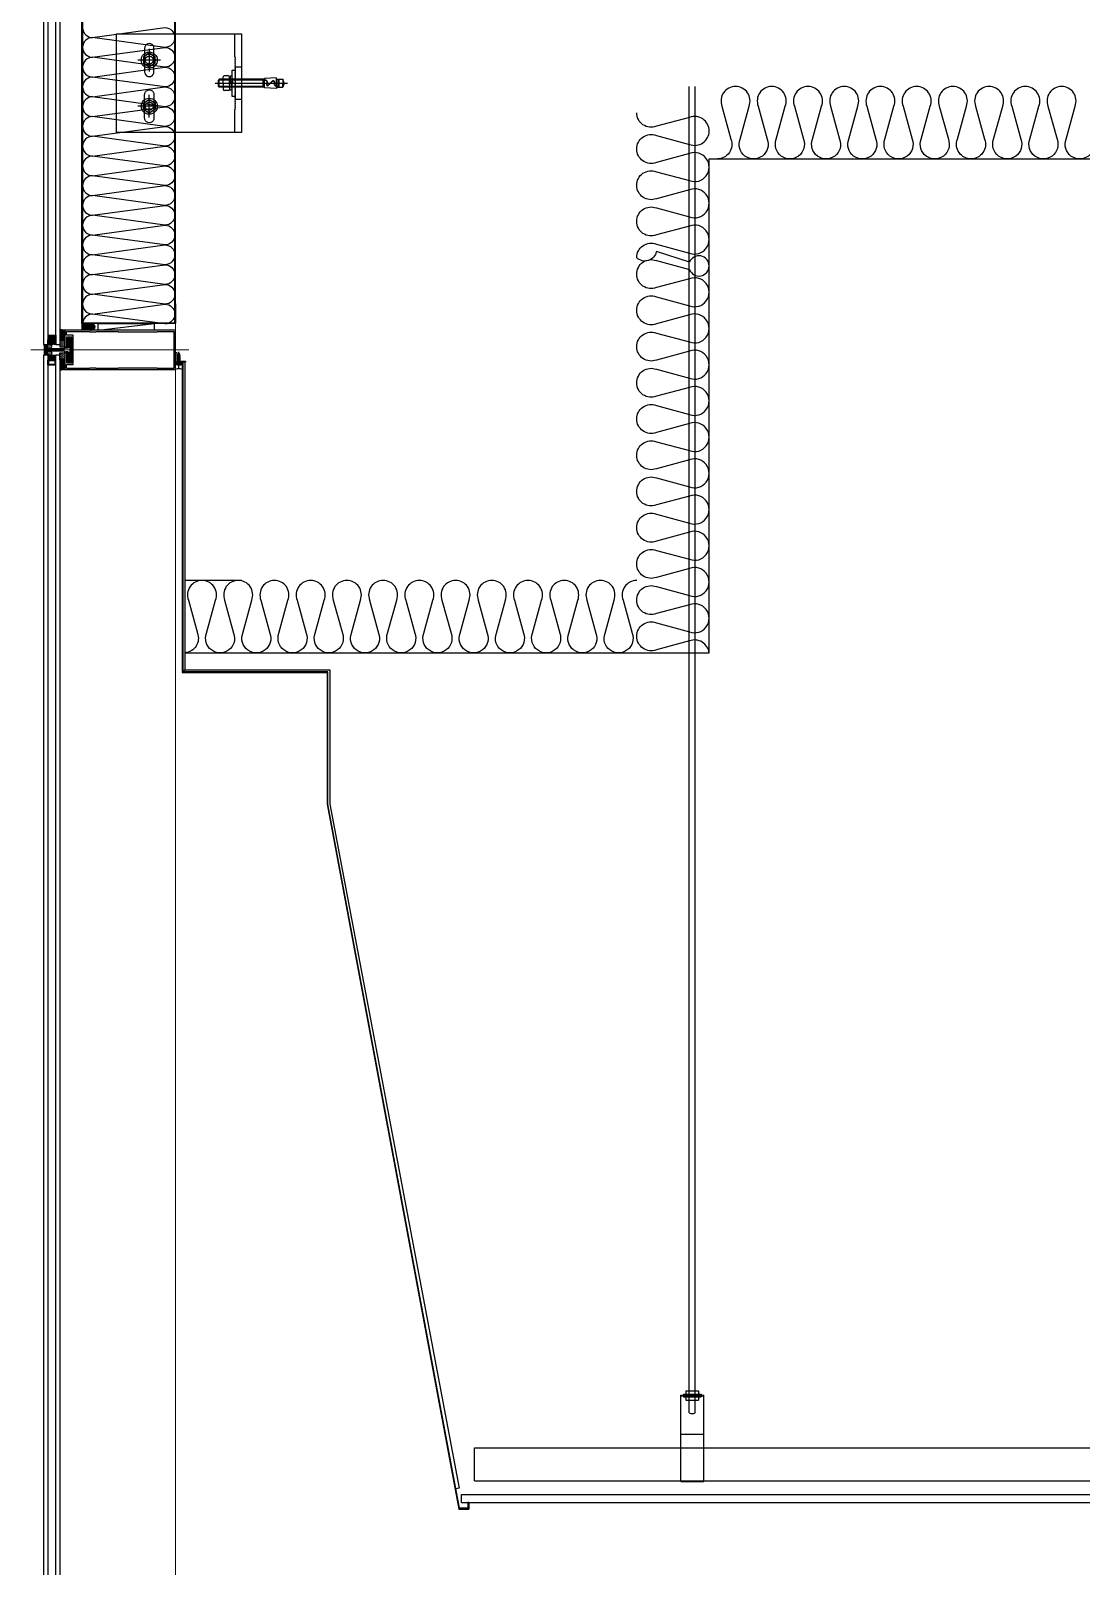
# Model space of a CAD drawing. Header units: millimetres. Extents: x 19868 to 801382, y -4805 to 85279.
# Drawn here: x 507518 to 509113, y 45782 to 48114 of the extents above; entities that cross this region are included whole.
import ezdxf

# ---------------------------------------------------------------- set-up
doc = ezdxf.new("R2010")
doc.units = ezdxf.units.MM
doc.header["$LTSCALE"] = 250
for name, pattern in [('CENTER2', [28.575, 19.05, -3.175, 3.175, -3.175]), ('HID', [2.8, 1.8, -1]), ('HIDDEN', [9.525, 6.35, -3.175]), ('HIDDEN2', [4.7625, 3.175, -1.5875])]:
    doc.linetypes.add(name, pattern=pattern)
for name, color, linetype in [('A-ALU', 4, 'Continuous'), ('A-CEIL', 8, 'Continuous'), ('A-CEIL_EL', 8, 'Continuous'), ('A-ETC-8', 8, 'Continuous'), ('A-WIN', 4, 'Continuous'), ('ACCY', 5, 'Continuous'), ('B-AR', 7, 'Continuous'), ('EGI', 6, 'Continuous'), ('fastener', 1, 'Continuous'), ('GLASS', 7, 'Continuous'), ('ISL', 251, 'Continuous'), ('polyamide', 6, 'Continuous'), ('S-TEEL', 4, 'Continuous'), ('SEALANT', 252, 'Continuous'), ('W200', 7, 'Continuous'), ('인테리어', 7, 'HIDDEN'), ('하부', 6, 'Continuous')]:
    doc.layers.add(name, color=color, linetype=linetype)
doc.layers.add('A-WIN-ELE', color=8, linetype='Continuous', lineweight=9)
doc.layers.add('CEN', color=1, linetype='Continuous', lineweight=9)
pattern_1 = [(248.1986, (-173212.08805, -82748.5761), (0.464238432, -0.5222680618), [0, -0.625])]
pattern_2 = [(90, (81799.66684, 89232.96467), (-0.15875, 0.079375), [0, -0.15875])]
pattern_3 = [(225, (58457.0195, -22344.7967), (1.122532015, -1.122532015), []), (315, (58457.0195, -22344.7967), (1.122532015, 1.122532015), [])]
pattern_4 = [(270, (-23796.0773, 66483.7451), (1.5875, -1.5875), [1.5875, -1.5875])]
pattern_5 = [(315, (-242.3621, 2021.3178), (0.8838835, 0.8838835), []), (45, (-242.3621, 2021.3178), (-0.8838835, 0.8838835), [])]

# ---------------------------------------------------------------- blocks, each defined once
blk = doc.blocks.new('SCR')
at = {"layer": 'ACCY'}
for p, q in [((-4.3, 0), (-4.3, 1.1)), ((4.3, 0), (-4.3, 0)), ((2.8, 2.6), (-2.8, 2.6)), ((4.3, 0), (4.3, 1.1)), ((-2, -1.6), (-2, 0)), ((2, -0.8), (-2, -1.6)), ((-1.5, -1.9), (-2, -1.6)), ((2, -2.4), (-2, -3.2)), ((-1.5, -2.8), (-2, -3.2)), ((-1.5, -3.5), (-2, -3.2)), ((2, -4), (-2, -4.7)), ((-1.5, -4.4), (-2, -4.7)), ((-1.5, -5.1), (-2, -4.7)), ((2, -5.5), (-2, -6.3)), ((-1.5, -6), (-2, -6.3)), ((-1.5, -6.6), (-2, -6.3)), ((2, -7.1), (-2, -7.9)), ((-1.5, -7.6), (-2, -7.9)), ((-1.5, -8.2), (-2, -7.9)), ((2, -8.7), (-2, -9.5)), ((-1.5, -9.1), (-2, -9.5)), ((-1.5, -9.8), (-2, -9.5)), ((-1.5, -10.7), (-2, -11)), ((-1.5, -11.4), (-2, -11)), ((1.5, -1.1), (-1.5, -1.9)), ((-1.5, -1.9), (-1.5, -2.8)), ((1.5, -2.1), (-1.5, -2.8)), ((1.5, -2.7), (-1.5, -3.5)), ((-1.5, -3.5), (-1.5, -4.4)), ((1.5, -3.6), (-1.5, -4.4)), ((1.5, -4.3), (-1.5, -5.1)), ((-1.5, -6), (-1.5, -5.1)), ((1.5, -5.2), (-1.5, -6)), ((1.5, -5.8), (-1.5, -6.6)), ((-1.5, -7.6), (-1.5, -6.6)), ((1.5, -6.8), (-1.5, -7.6)), ((1.5, -7.4), (-1.5, -8.2)), ((-1.5, -9.1), (-1.5, -8.2)), ((1.5, -8.4), (-1.5, -9.1)), ((-1.5, -9.8), (1.5, -9)), ((-1.5, -10.7), (-1.5, -9.8)), ((1.1, -10), (-1.5, -11.4)), ((1.1, -10), (-1.5, -10.7)), ((-1.5, -11.5), (-1.5, -11.4)), ((-0.2, -14.9), (-1.4, -11.6)), ((1.5, -9.6), (0, -11.2)), ((0.2, -14.9), (1.4, -11.6)), ((1.5, -1.1), (2, -0.8)), ((1.5, -1.1), (1.5, -2.1)), ((1.5, -2.1), (2, -2.4)), ((1.5, -2.7), (2, -2.4)), ((1.5, -2.7), (1.5, -3.6)), ((1.5, -3.6), (2, -4)), ((1.5, -4.3), (2, -4)), ((1.5, -5.2), (1.5, -4.3)), ((1.5, -5.2), (1.5, -4.3)), ((1.5, -5.2), (2, -5.5)), ((1.5, -5.8), (2, -5.5)), ((1.5, -6.8), (1.5, -5.8)), ((1.5, -6.8), (2, -7.1)), ((1.5, -7.4), (2, -7.1)), ((1.5, -8.4), (1.5, -7.4)), ((1.5, -8.4), (2, -8.7)), ((1.5, -9), (2, -8.7)), ((1.5, -11.5), (1.5, -9)), ((2, -0.8), (2, 0))]:
    blk.add_line(p, q, dxfattribs=at)
at = {"layer": 'ACCY', "linetype": 'HIDDEN2'}
for p, q in [((-2.8, 2.6), (-0.2, -0.4)), ((-0.2, -0.4), (-0.5, 2.6)), ((0.2, -0.4), (2.8, 2.6)), ((0.2, -0.4), (0.5, 2.6))]:
    blk.add_line(p, q, dxfattribs=at)
at = {"layer": 'ACCY'}
blk.add_lwpolyline([(0, 7.7), (0, -17.3)], dxfattribs=at)
for centre, radius, start, end in [((-2.8, 1.1), 1.51, 90, 180), ((2.8, 1.1), 1.51, 0, 90), ((-1.2, -11.5), 0.3, 180, 198.9224), ((0.3, -13.5), 2.29, 98.6399, 136.5742), ((3.5, -13.1), 3.95, 151.537, 208.463), ((0, -14.8), 0.236, 202.5, 337.5), ((1.2, -11.5), 0.3, 341.0776, 0)]:
    blk.add_arc(centre, radius, start, end, dxfattribs=at)
at = {"layer": 'ACCY', "linetype": 'HIDDEN2'}
blk.add_arc((0, -0.2), 0.261, 221.9191, 318.0809, dxfattribs=at)
blk = doc.blocks.new('A$Cd4bde356')
at = {"layer": 'GLASS', "transparency": 33554687}
h = blk.add_hatch(dxfattribs=at)
h.set_pattern_fill('ANSI37', color=253, scale=10, angle=90, style=0)
h.set_pattern_definition(pattern_5)
h.paths.add_polyline_path([(38, 8.5, 0.198912), (38.3, 7.8, 0.112366), (25.7, 7.8, 0.198912), (26, 8.5), (26, 15.5), (27, 15.5), (27, 16.2, 0.414214), (27.8, 15.5), (36.3, 15.5, 0.414035), (37, 16.2), (37, 15.5), (38, 15.5)])
h = blk.add_hatch(dxfattribs=at)
h.set_pattern_fill('ANSI37', color=253, scale=10, angle=270, style=0)
h.set_pattern_definition(pattern_5)
h.paths.add_polyline_path([(38, -8.5, -0.198912), (38.3, -7.8, -0.112366), (25.7, -7.8, -0.198912), (26, -8.5), (26, -15.5), (27, -15.5), (27, -16.2, -0.414214), (27.8, -15.5), (36.3, -15.5, -0.414035), (37, -16.2), (37, -15.5), (38, -15.5)])
at = {"layer": 'SEALANT', "transparency": 33554687}
h = blk.add_hatch(dxfattribs=at)
h.set_pattern_fill('ANSI37', color=253, scale=0.5)
h.set_pattern_definition(pattern_3)
h.paths.add_polyline_path([(52, 14.5), (44, 14.5), (44, 31, 0.032752), (52, 30)])
h = blk.add_hatch(dxfattribs=at)
h.set_pattern_fill('DOTS', color=253, scale=0.5)
h.set_pattern_definition([(360, (-73084.1342, 247739.18495), (0.396875, 0.79375), [0, -0.79375])])
edge = h.paths.add_edge_path()
edge.add_line((29.2, -8.2), (28.8, -8.2))
edge.add_arc((34, 40.5), 49, 263.9321, 271.3061)
edge.add_line((35.1, -8.5), (34.7, -8.5))
edge.add_line((34.7, -8.5), (34.2, -8.4))
edge.add_line((34.2, -8.4), (33.8, -8.3))
edge.add_line((33.8, -8.3), (33.3, -8.2))
edge.add_line((33.3, -8.2), (32.9, -8.1))
edge.add_line((32.9, -8.1), (32.4, -8))
edge.add_line((32.4, -8), (32, -7.9))
edge.add_line((32, -7.9), (31.6, -7.7))
edge.add_line((31.6, -7.7), (31.2, -7.5))
edge.add_line((31.2, -7.5), (30.9, -7.4))
edge.add_line((30.9, -7.4), (30.4, -7.7))
edge.add_line((30.4, -7.7), (29.8, -8))
edge.add_line((29.8, -8), (29.2, -8.2))
edge = h.paths.add_edge_path()
edge.add_line((28.8, 8.2), (29.2, 8.2))
edge.add_line((29.2, 8.2), (29.8, 8))
edge.add_line((29.8, 8), (30.4, 7.7))
edge.add_line((30.4, 7.7), (30.9, 7.4))
edge.add_line((30.9, 7.4), (31.2, 7.5))
edge.add_line((31.2, 7.5), (31.6, 7.7))
edge.add_line((31.6, 7.7), (32, 7.9))
edge.add_line((32, 7.9), (32.4, 8))
edge.add_line((32.4, 8), (32.9, 8.1))
edge.add_line((32.9, 8.1), (33.3, 8.2))
edge.add_line((33.3, 8.2), (33.8, 8.3))
edge.add_line((33.8, 8.3), (34.2, 8.4))
edge.add_line((34.2, 8.4), (34.7, 8.5))
edge.add_line((34.7, 8.5), (35.1, 8.5))
edge.add_arc((34, -40.5), 49, 88.6939, 96.0686)
edge = h.paths.add_edge_path()
edge.add_line((27.4, 8), (27.6, 8.1))
edge.add_arc((34, -40.5), 49, 97.4949, 99.7473)
edge.add_line((25.7, 7.8), (25, 7.5))
edge.add_line((25, 7.5), (21, 7.5))
edge.add_arc((21, 8.5), 1, 190.5973, 270, ccw=False)
edge.add_arc((-70.7, 0), 91, -5.2405, 5.2405, ccw=False)
edge.add_arc((21, -8.5), 1, 90, 169.4027, ccw=False)
edge.add_line((21, -7.5), (25, -7.5))
edge.add_line((25, -7.5), (25.7, -7.8))
edge.add_arc((34, 40.5), 49, 260.2527, 262.5043)
edge.add_line((27.6, -8.1), (27.4, -8))
edge.add_line((27.4, -8), (26.8, -7.7))
edge.add_line((26.8, -7.7), (26.3, -7.4))
edge.add_line((26.3, -7.4), (25.9, -6.9))
edge.add_line((25.9, -6.9), (25.6, -6.4))
edge.add_line((25.6, -6.4), (25.4, -5.8))
edge.add_line((25.4, -5.8), (25.2, -5.2))
edge.add_line((25.2, -5.2), (25.2, -4.6))
edge.add_line((25.2, -4.6), (25.4, -3.9))
edge.add_line((25.4, -3.9), (25.6, -3.4))
edge.add_line((25.6, -3.4), (25.9, -2.8))
edge.add_line((25.9, -2.8), (26.3, -2.4))
edge.add_line((26.3, -2.4), (26.4, -2.3))
edge.add_line((26.4, -2.3), (26.3, -2))
edge.add_line((26.3, -2), (26.2, -1.6))
edge.add_line((26.2, -1.6), (26.1, -1.2))
edge.add_line((26.1, -1.2), (26.1, -0.8))
edge.add_line((26.1, -0.8), (26, -0.4))
edge.add_line((26, -0.4), (26, 0))
edge.add_line((26, 0), (26, 0.4))
edge.add_line((26, 0.4), (26.1, 0.8))
edge.add_line((26.1, 0.8), (26.1, 1.2))
edge.add_line((26.1, 1.2), (26.2, 1.6))
edge.add_line((26.2, 1.6), (26.3, 2))
edge.add_line((26.3, 2), (26.4, 2.3))
edge.add_line((26.4, 2.3), (26.3, 2.4))
edge.add_line((26.3, 2.4), (25.9, 2.8))
edge.add_line((25.9, 2.8), (25.6, 3.4))
edge.add_line((25.6, 3.4), (25.4, 3.9))
edge.add_line((25.4, 3.9), (25.2, 4.6))
edge.add_line((25.2, 4.6), (25.2, 5.2))
edge.add_line((25.2, 5.2), (25.4, 5.8))
edge.add_line((25.4, 5.8), (25.6, 6.4))
edge.add_line((25.6, 6.4), (25.9, 6.9))
edge.add_line((25.9, 6.9), (26.3, 7.4))
edge.add_line((26.3, 7.4), (26.8, 7.7))
edge.add_line((26.8, 7.7), (27.4, 8))
at = {"layer": 'SEALANT'}
h = blk.add_hatch(dxfattribs=at)
h.set_pattern_fill('DOTS', color=8, scale=10, angle=248.1986)
h.set_pattern_definition(pattern_1)
edge = h.paths.add_edge_path()
edge.add_ellipse((28.6, 4.9), major_axis=(0, 3.37), ratio=1, start_angle=0, end_angle=360, ccw=False)
h = blk.add_hatch(dxfattribs=at)
h.set_pattern_fill('DASH', color=253, scale=0.5, angle=90, style=0)
h.set_pattern_definition(pattern_4)
h.paths.add_polyline_path([(52, 14.5), (44, 14.5), (44, 4.5), (52, 4.5)])
at = {"layer": 'SEALANT', "transparency": 33554687}
h = blk.add_hatch(dxfattribs=at)
h.set_pattern_fill('DOTS', color=253, scale=0.1, angle=90)
h.set_pattern_definition(pattern_2)
h.paths.add_polyline_path([(52.1, 2.7), (53.9, 2.7), (53.9, 2.9), (53.9, 3.8), (53.9, 4.5), (52.5, 4.5, -0.362029), (52, 4.9, -0.057613), (51.7, 2.5), (51.9, 2.7, -0.198912)])
at = {"layer": 'SEALANT'}
h = blk.add_hatch(dxfattribs=at)
h.set_pattern_fill('DOTS', color=8, scale=10, angle=248.1986)
h.set_pattern_definition(pattern_1)
edge = h.paths.add_edge_path()
edge.add_ellipse((28.6, -4.9), major_axis=(0, -3.37), ratio=1, start_angle=0, end_angle=360)
h = blk.add_hatch(dxfattribs=at)
h.set_pattern_fill('DASH', color=253, scale=0.5, angle=270, style=0)
h.set_pattern_definition(pattern_4)
h.paths.add_polyline_path([(52, -14.5), (44, -14.5), (44, -4.5), (52, -4.5)])
at = {"layer": 'SEALANT', "transparency": 33554687}
h = blk.add_hatch(dxfattribs=at)
h.set_pattern_fill('ANSI37', color=253, scale=0.5)
h.set_pattern_definition(pattern_3)
h.paths.add_polyline_path([(52, -14.5), (44, -14.5), (44, -31, -0.032752), (52, -30)])
h = blk.add_hatch(dxfattribs=at)
h.set_pattern_fill('DOTS', color=253, scale=0.1, angle=270)
h.set_pattern_definition(pattern_2)
h.paths.add_polyline_path([(52.1, -2.7), (53.9, -2.7), (53.9, -3), (53.9, -3.8), (53.9, -4.5), (52.5, -4.5, 0.362029), (52, -4.9, 0.057613), (51.7, -2.5), (51.9, -2.7, 0.198912)])
at = {"layer": 'B-AR'}
for points in [[(54.7, 19, -0.414214), (55.7, 20), (62, 20, -0.414214), (62.5, 19.5), (62.5, -19.5, -0.414214), (62, -20), (55.7, -20, -0.414214), (54.7, -19), (54.7, -4.7, 0.414214), (54.5, -4.5), (52.5, -4.5, 0.414214), (52, -5), (52, -30), (220, -30), (220, 30), (52, 30), (52, 5, 0.414214), (52.5, 4.5), (54.5, 4.5, 0.414214), (54.7, 4.7)], [(89.4, -28), (54.8, -28, -0.414214), (54.3, -27.5), (54.3, -22.7, -0.414214), (54.8, -22.2), (64.2, -22.2, 0.414214), (64.7, -21.7), (64.7, 21.7, 0.414214), (64.2, 22.2), (54.8, 22.2, -0.414214), (54.3, 22.7), (54.3, 27.5, -0.414214), (54.8, 28), (89.4, 28), (89.9, 27.5), (99.1, 27.5), (99.6, 28), (132.4, 28), (132.9, 27.5), (192.1, 27.5), (192.6, 28), (217, 28, -0.414214), (217.5, 27.5), (217.5, -27.5, -0.414214), (217, -28), (192.6, -28), (192.1, -27.5), (132.9, -27.5), (132.4, -28), (99.6, -28), (99.1, -27.5), (89.9, -27.5)], [(56.4, -2.7, -0.414214), (57.4, -3.7), (57.4, -4.6, 0.298217), (57.1, -5.1, 0.298217), (57.4, -5.5), (57.4, -16.3, 0.298217), (57.1, -16.8, 0.414214), (57.6, -17.3), (59.6, -17.3, 0.414214), (60.1, -16.8, 0.236068), (59.9, -16.4), (59.9, -0.4, 0.236068), (60.1, 0, 0.236068), (59.9, 0.4), (59.9, 16.4, 0.236068), (60.1, 16.8, 0.414214), (59.6, 17.3), (57.6, 17.3, 0.414214), (57.1, 16.8, 0.298217), (57.4, 16.3), (57.4, 5.5, 0.298217), (57.1, 5.1, 0.298217), (57.4, 4.6), (57.4, 3.7, -0.414214), (56.4, 2.7), (52.1, 2.7, 0.198912), (51.9, 2.7), (51, 1.8, -0.198911), (50.3, 1.5), (24.2, 1.5, 0.414214), (22.7, 0, 0.414214), (24.2, -1.5), (50.3, -1.5, -0.198912), (51, -1.8), (51.7, -2.5, 0.198912), (52.4, -2.7)]]:
    blk.add_lwpolyline(points, format="xyb", close=True, dxfattribs=at)
at = {"layer": 'CEN', "ltscale": 0.005}
blk.add_line((240, 0, 0), (0, 0), dxfattribs=at)
at = {"layer": 'GLASS', "color": 1, "linetype": 'Continuous'}
for p, q in [((26.8, 15.5, 0), (26.8, 22.5, 0)), ((37.2, 15.5, 0), (37.2, 22.5, 0)), ((26.8, -15.5, 0), (26.8, -22.5, 0)), ((37.2, -15.5, 0), (37.2, -22.5, 0))]:
    blk.add_line(p, q, dxfattribs=at)
at = {"layer": 'GLASS', "color": 1, "linetype": 'Continuous', "elevation": 0}
for points in [[(38, 8.5, 0.198912), (38.3, 7.8, 0.112366), (25.7, 7.8, 0.198912), (26, 8.5), (26, 15.5), (27, 15.5), (27, 16.2, 0.414214), (27.8, 15.5), (36.3, 15.5, 0.414035), (37, 16.2), (37, 15.5), (38, 15.5)], [(38, -8.5, -0.198912), (38.3, -7.8, -0.112366), (25.7, -7.8, -0.198912), (26, -8.5), (26, -15.5), (27, -15.5), (27, -16.2, -0.414214), (27.8, -15.5), (36.3, -15.5, -0.414035), (37, -16.2), (37, -15.5), (38, -15.5)]]:
    blk.add_lwpolyline(points, format="xyb", close=True, dxfattribs=at)
for points in [[(27, 15.5), (27, 22.5), (26, 22.5), (26, 15.5)], [(37, 15.5), (37, 22.5), (38, 22.5), (38, 15.5)], [(27, -15.5), (27, -22.5), (26, -22.5), (26, -15.5)], [(37, -15.5), (37, -22.5), (38, -22.5), (38, -15.5)]]:
    blk.add_lwpolyline(points, close=True, dxfattribs=at)
for points in [[(37, 16.2, -0.414214), (36.3, 15.5), (27.8, 15.5, -0.414214), (27, 16.2), (27, 22, -0.414214), (27.6, 22.5), (31.5, 22.5), (32, 22), (32.5, 22.5), (36.5, 22.5, -0.414214), (37, 22), (37, 16.2)], [(36.5, 16.2), (36.5, 21.8, 0.414214), (36.3, 22), (27.8, 22, 0.414214), (27.6, 21.8), (27.6, 16.2, 0.414214), (27.8, 16), (36.3, 16, 0.414214), (36.5, 16.2)], [(37, -16.2, 0.414214), (36.3, -15.5), (27.8, -15.5, 0.414214), (27, -16.2), (27, -22, 0.414214), (27.6, -22.5), (31.5, -22.5), (32, -22), (32.5, -22.5), (36.5, -22.5, 0.414214), (37, -22), (37, -16.2)], [(36.5, -16.2), (36.5, -21.8, -0.414214), (36.3, -22), (27.8, -22, -0.414214), (27.6, -21.8), (27.6, -16.2, -0.414214), (27.8, -16), (36.3, -16, -0.414214), (36.5, -16.2)]]:
    blk.add_lwpolyline(points, format="xyb", dxfattribs=at)
at = {"layer": 'GLASS', "color": 8, "linetype": 'Continuous'}
for centre in [(28.4, 21.2, 0), (28.4, 19.7, 0), (28.4, 18.2, 0), (28.4, 16.7, 0), (29.8, 21.2, 0), (29.8, 19.7, 0), (29.8, 18.2, 0), (29.8, 16.7, 0), (31.2, 21.2, 0), (31.2, 19.7, 0), (31.2, 18.2, 0), (31.2, 16.7, 0), (32.8, 21.2, 0), (32.8, 19.7, 0), (32.8, 18.2, 0), (32.8, 16.7, 0), (34.2, 21.2, 0), (34.2, 19.7, 0), (34.2, 18.2, 0), (34.2, 16.7, 0), (35.8, 21.2, 0), (35.8, 19.7, 0), (35.8, 18.2, 0), (35.8, 16.7, 0)]:
    blk.add_circle(centre, 0.65, dxfattribs=at)
at = {"layer": 'polyamide', "color": 5}
blk.add_lwpolyline([(60.3, -17.9), (60.3, 0), (60.3, -17.9), (56.9, -17.9), (56.9, -3.5), (56.4, -3), (53.9, -3), (53.9, -3.8), (54.4, -4.3), (54.9, -4.3), (54.9, -6.4), (55.2, -6.7), (55.2, -17), (54.9, -17), (54.9, -19), (55.4, -19.5), (61.8, -19.5), (62.3, -19), (62.3, -17), (62, -17), (62, -6.5), (62.3, -6.5), (62.3, -2), (62, -2), (62, 2), (62.3, 2), (62.3, 6.5), (62, 6.5), (62, 17), (62.3, 17), (62.3, 19), (61.8, 19.5), (55.4, 19.5), (54.9, 19), (54.9, 17), (55.2, 17), (55.2, 6.7), (54.9, 6.4), (54.9, 4.3), (54.4, 4.3), (53.9, 3.8), (53.9, 2.9), (56.4, 2.9), (56.9, 3.4), (56.9, 17.8), (60.3, 17.8), (60.3, 0)], dxfattribs=at)
at = {"layer": 'SEALANT', "color": 4}
for points in [[(52, 30, -0.032752), (44, 31)], [(52, -30, 0.032752), (44, -31)]]:
    blk.add_lwpolyline(points, format="xyb", dxfattribs=at)
at = {"layer": 'SEALANT', "color": 4, "elevation": 0}
blk.add_lwpolyline([(20, 8.5, -0.046781), (20, -8.5)], format="xyb", dxfattribs=at)
at = {"layer": 'SEALANT', "color": 4}
for points in [[(52, 14.5), (44, 14.5), (44, 4.5), (52, 4.5)], [(52, -14.5), (44, -14.5), (44, -4.5), (52, -4.5)]]:
    blk.add_lwpolyline(points, close=True, dxfattribs=at)
at = {"layer": 'SEALANT', "color": 8}
for centre, start, end in [((40.6, 5.1), 346.7784, 359.2245), ((40.6, -5.1), 0.7755, 13.2216)]:
    blk.add_arc(centre, 11.4, start, end, dxfattribs=at)
at = {"layer": 'SEALANT', "color": 4, "extrusion": (0, 0, -1)}
blk.add_ellipse((28.6, 4.9, 0), major_axis=(0, 3.37), ratio=1, dxfattribs=at)
at = {"layer": 'SEALANT', "color": 4}
blk.add_ellipse((28.6, -4.9, 0), major_axis=(0, -3.37), ratio=1, dxfattribs=at)
blk = doc.blocks.new('m12 set anchor')
at = {"layer": 'A-ETC-8', "color": 1}
for p, q in [((0, 26), (0, -84)), ((-11, 5.5), (-11, 12.5)), ((-10.8, 3), (-0.5, 4)), ((-10.8, 0), (-10.8, 3)), ((-10.8, 0), (-0.5, 1)), ((-10.8, 0), (0.5, 0)), ((0, 14), (-9.5, 14)), ((0, 4), (-9.5, 4)), ((-4.8, 21), (-6, 19.8)), ((-6, 19.8), (6, 19.8)), ((-6, -49), (-6, 19.8)), ((-5.5, 5.5), (-5.5, 12.5)), ((-4.8, 21), (4.8, 21)), ((-4.8, -49), (-4.8, 21)), ((-0.5, 1), (-0.5, 4)), ((10.7, 3), (-0.5, 3)), ((0, 14), (9.5, 14)), ((0, 4), (9.5, 4)), ((0.5, 2), (10.7, 3)), ((0.5, -1), (0.5, 2)), ((0.5, -1), (10.7, 0)), ((6, 19.8), (4.8, 21)), ((4.8, -49), (4.8, 21)), ((5.5, 5.5), (5.5, 12.5)), ((6, -49), (6, 19.8)), ((10.7, 0), (10.7, 3)), ((11, 5.5), (11, 12.5)), ((6, -46.6), (-6, -46.6)), ((-8.2, -67), (-7, -49)), ((-3.6, -67), (-8.2, -67)), ((-7, -49), (0, -49)), ((-6, -67), (-6, -76.6)), ((6, -69.4), (-6, -69.4)), ((2.6, -60.8), (-3.6, -54.7)), ((2.9, -60.5), (-3.2, -54.4)), ((-2.4, -64.1), (1.2, -64.1)), ((-2.4, -64.6), (1.2, -64.6)), ((-2.4, -67), (0, -67)), ((0, -49), (3.9, -49)), ((0, -67), (8.2, -67)), ((7, -49), (4.4, -49)), ((6, -67), (6, -76.6)), ((8.2, -67), (7, -49)), ((6, -70.6), (-6, -70.6)), ((0, -79), (-6, -76.6)), ((-6, -76.6), (0, -76.6)), ((6, -76.6), (0, -76.6)), ((0, -79), (6, -76.6))]:
    blk.add_line(p, q, dxfattribs=at)
for centre, radius, start, end in [((-9.5, 12.5), 1.47, 90, 180), ((-9.5, 5.5), 1.47, 180, 270), ((-7, 12.5), 1.47, 0, 90), ((-7, 5.5), 1.47, 270, 0), ((-4, 12.5), 1.47, 90, 180), ((-4, 5.5), 1.47, 180, 270), ((4, 12.5), 1.47, 0, 90), ((4, 5.5), 1.47, 270, 0), ((7, 12.5), 1.47, 90, 180), ((7, 5.5), 1.47, 180, 270), ((9.5, 12.5), 1.47, 0, 90), ((9.5, 5.5), 1.47, 270, 0), ((-2.4, -53.5), 1.68, 45, 225), ((-2.4, -65.8), 1.68, 90, 225.5847), ((-2.4, -53.5), 1.2, 45, 225), ((-2.4, -65.8), 1.2, 90, 270), ((1, -50.1), 3.6, 225, 18.0378), ((1, -50.1), 3.12, 225, 20.9333), ((1.2, -62.2), 2.4, 270, 45), ((1.2, -62.2), 1.92, 270, 45)]:
    blk.add_arc(centre, radius, start, end, dxfattribs=at)
blk = doc.blocks.new('A$C34c8856c')
at = {"layer": 'fastener', "linetype": 'CENTER2'}
for p, q in [((-140, 52.2, 0), (-140, 17.8, 0)), ((-122.8, 35, 0), (-157.2, 35, 0)), ((-140, -52.2, 0), (-140, -17.8, 0)), ((-122.8, -35, 0), (-157.2, -35, 0))]:
    blk.add_line(p, q, dxfattribs=at)
at = {"layer": 'fastener'}
for points in [[(-140, 45.4), (-149, 40.2), (-149, 29.8), (-140, 24.6), (-131, 29.8), (-131, 40.2)], [(-140, -45.4), (-149, -40.2), (-149, -29.8), (-140, -24.6), (-131, -29.8), (-131, -40.2)]]:
    blk.add_lwpolyline(points, close=True, dxfattribs=at)
for centre, radius in [((-140, 35, 0), 12.2), ((-140, 35, 0), 9), ((-140, -35, 0), 12.2), ((-140, -35, 0), 9)]:
    blk.add_circle(centre, radius, dxfattribs=at)
at = {"layer": 'fastener', "linetype": 'HIDDEN'}
for centre in [(-140, 35, 0), (-140, -35, 0)]:
    blk.add_circle(centre, 6, dxfattribs=at)
at = {"layer": 'S-TEEL'}
for points in [[(-190, 75), (0, 75), (0, -75), (-190, -75)], [(-14, -20), (-14, 20), (-10, 20), (-9, 19), (-10, 18), (-9, 17), (-10, 16), (-9, 15), (-10, 14), (-9, 13), (-10, 12), (-9, 11), (-10, 10), (-9, 9), (-10, 8), (-9, 7), (-10, 6), (-9, 5), (-10, 4), (-9, 3), (-10, 2), (-9, 1), (-10, 0), (-9, -1), (-10, -2), (-9, -3), (-10, -4), (-9, -5), (-10, -6), (-9, -7), (-10, -8), (-9, -9), (-10, -10), (-9, -11), (-10, -12), (-9, -13), (-10, -14), (-9, -15), (-10, -16), (-9, -17), (-10, -18), (-9, -19), (-10, -20)]]:
    blk.add_lwpolyline(points, close=True, dxfattribs=at)
blk.add_lwpolyline([(-10, 40), (-10, 75), (0, 75), (0, -75), (-10, -75), (-10, -40), (-9, -39), (-10, -38), (-9, -37), (-10, -36), (-9, -35), (-10, -34), (-9, -33), (-10, -32), (-9, -31), (-10, -30), (-9, -29), (-10, -28), (-9, -27), (-10, -26), (-9, -25), (-10, -24), (-9, -23), (-10, -22), (-9, -21), (-10, -20), (-9, -19), (-10, -18), (-9, -17), (-10, -16), (-9, -15), (-10, -14), (-9, -13), (-10, -12), (-9, -11), (-10, -10), (-9, -9), (-10, -8), (-9, -7), (-10, -6), (-9, -5), (-10, -4), (-9, -3), (-10, -2), (-9, -1), (-10, 0), (-9, 1), (-10, 2), (-9, 3), (-10, 4), (-9, 5), (-10, 6), (-9, 7), (-10, 8), (-9, 9), (-10, 10), (-9, 11), (-10, 12), (-9, 13), (-10, 14), (-9, 15), (-10, 16), (-9, 17), (-10, 18), (-9, 19), (-10, 20), (-9, 21), (-10, 22), (-9, 23), (-10, 24), (-9, 25), (-10, 26), (-9, 27), (-10, 28), (-9, 29), (-10, 30), (-9, 31), (-10, 32), (-9, 33), (-10, 34), (-9, 35), (-10, 36), (-9, 37), (-10, 38), (-9, 39), (-10, 40)], dxfattribs=at)
for points in [[(-146.7, 15, 0.745357), (-133.3, 15, 0.072565), (-133, 17), (-133, 53, 0.072565), (-133.3, 55, 0.745355), (-146.7, 55, 0.072565), (-147, 53), (-147, 17, 0.072565)], [(-146.7, -15, -0.745357), (-133.3, -15, -0.072565), (-133, -17), (-133, -53, -0.072565), (-133.3, -55, -0.745355), (-146.7, -55, -0.072565), (-147, -53), (-147, -17, -0.072565)]]:
    blk.add_lwpolyline(points, format="xyb", close=True, dxfattribs=at)
at = {"layer": 'S-TEEL', "color": 1}
blk.add_lwpolyline([(0, -25), (-9, -25), (-9, 25), (0, 25)], close=True, dxfattribs=at)
at = {"layer": 'fastener', "rotation": 90}
blk.add_blockref('m12 set anchor', (-14, 0), dxfattribs=at)

msp = doc.modelspace()

# ---------------------------------------------------------------- hatches: boundary and pattern name
at = {"layer": 'SEALANT', "transparency": 33554687}
h = msp.add_hatch(dxfattribs=at)
h.set_pattern_fill('DOTS', color=8, scale=0.5, angle=270, style=0)
h.set_pattern_definition([(270, (-12614109.2256, -109196.6849), (0.79375, -0.396875), [0, -0.79375])])
edge = h.paths.add_edge_path()
edge.add_ellipse((507609.5, 47663.9), major_axis=(6.47, 0), ratio=0.77258, start_angle=0, end_angle=360, ccw=False)

# ---------------------------------------------------------------- linework, layer by layer
at = {"layer": 'A-ALU'}
for p, q in [((507748.2, 47608.9, 0), (507748.2, 47138.9)), ((507749.4, 47140.1), (507749.4, 47610.1, 0)), ((507748.2, 47138.9), (507968.2, 47138.9)), ((507969.4, 47140.1), (507749.4, 47140.1)), ((507968.2, 47138.9), (507968.2, 46938.9)), ((507969.4, 46939), (507969.4, 47140.1)), ((507968.2, 46938.9), (508168.2, 45868.9)), ((508169.3, 45870.1), (507969.4, 46939)), ((508168.2, 45868.9), (508183.2, 45868.9)), ((508182, 45870.1), (508169.3, 45870.1)), ((508183.2, 45878.9), (508182, 45878.9)), ((508182, 45878.9), (508182, 45870.1)), ((508183.2, 45878.9), (508183.2, 45868.9)), ((508183.2, 45868.9), (508183.2, 45878.9))]:
    msp.add_line(p, q, dxfattribs=at)
at = {"layer": 'A-CEIL'}
for p, q in [((507752.4, 47610.1, 0), (507752.4, 47143.1)), ((507752.4, 47143.1), (507749.4, 47140.1)), ((507752.4, 47143.1), (507972.4, 47143.1)), ((507972.4, 47143.1), (507972.4, 46939.2)), ((507972.4, 46939.2), (508168.9, 45900.4)), ((508168.9, 45900.4), (508163.8, 45899.5)), ((508172, 45890.9, 0), (510715.1, 45890.9, 0)), ((508172, 45878.9, 0), (508172, 45890.9, 0)), ((508172, 45878.9, 0), (510715.1, 45878.9, 0))]:
    msp.add_line(p, q, dxfattribs=at)
msp.add_lwpolyline([(507738.2, 47624.8), (507739.9, 47624.8), (507739.9, 47611.8), (507753.2, 47611.8), (507753.2, 47610.1), (507738.2, 47610.1)], close=True, dxfattribs=at)
msp.add_arc((507743.2, 47590.6, 0), 9.72, 59.0425, 120.9575, dxfattribs=at)
at = {"layer": 'A-CEIL_EL'}
for p, q in [((508518, 46014.7, 0), (508518, 48028.9, 0)), ((508527, 46014.7, 0), (508527, 48028.9, 0)), ((508505, 45910.7, 0), (508505, 46041.9, 0)), ((508505, 46041.9, 0), (508540, 46041.9, 0)), ((508505, 46040.7, 0), (508540, 46040.7, 0)), ((508509.1, 46043.4, 0), (508536, 46043.4, 0)), ((508509.1, 46043.4, 0), (508509.1, 46041.9, 0)), ((508509.1, 46040.7, 0), (508509.1, 46039.2, 0)), ((508509.1, 46039.2, 0), (508536, 46039.2, 0)), ((508513, 46048.4, 0), (508532.1, 46048.4, 0)), ((508513, 46048.4, 0), (508513, 46043.4, 0)), ((508513, 46039.2, 0), (508513, 46034.2, 0)), ((508513, 46034.2, 0), (508532.1, 46034.2, 0)), ((508518, 46014.7, 0), (508518, 46034.2, 0)), ((508527, 46014.7, 0), (508527, 46034.2, 0)), ((508532.1, 46048.4, 0), (508532.1, 46043.4, 0)), ((508532.1, 46039.2, 0), (508532.1, 46034.2, 0)), ((508536, 46043.4, 0), (508536, 46041.9, 0)), ((508536, 46040.7, 0), (508536, 46039.2, 0)), ((508540, 45910.7, 0), (508540, 46041.9, 0)), ((508505, 45982.4, 0), (508540, 45982.4, 0)), ((508191.9, 45961.9, 0), (510695.2, 45961.9, 0)), ((508191.9, 45911.9, 0), (508191.9, 45961.9, 0)), ((508505, 45961.9, 0), (508540, 45961.9, 0)), ((508191.9, 45911.9, 0), (510695.2, 45911.9, 0)), ((508505, 45911.9, 0), (508540, 45911.9, 0)), ((508505, 45910.7, 0), (508540, 45910.7, 0))]:
    msp.add_line(p, q, dxfattribs=at)
msp.add_arc((508522.5, 46026.3, 0), 12.4, 248.715, 291.285, dxfattribs=at)
at = {"layer": 'A-WIN'}
for points in [[(507544.2, 47637.4, -0.414214), (507543.2, 47636.4), (507539.2, 47636.4, -0.414214), (507538.2, 47637.4), (507538.2, 50258, -0.414214), (507539.2, 50259), (507543.2, 50259, -0.414214), (507544.2, 50258)], [(507562.2, 47637.4, -0.414214), (507561.2, 47636.4), (507557.2, 47636.4, -0.414214), (507556.2, 47637.4), (507556.2, 50258, -0.414214), (507557.2, 50259), (507561.2, 50259, -0.414214), (507562.2, 50258)], [(507544.2, 44977.4, -0.414214), (507543.2, 44976.4), (507539.2, 44976.4, -0.414214), (507538.2, 44977.4), (507538.2, 47620.4, -0.414214), (507539.2, 47621.4), (507543.2, 47621.4, -0.414214), (507544.2, 47620.4)], [(507562.2, 44977.4, -0.414214), (507561.2, 44976.4), (507557.2, 44976.4, -0.414214), (507556.2, 44977.4), (507556.2, 47620.4, -0.414214), (507557.2, 47621.4), (507561.2, 47621.4, -0.414214), (507562.2, 47620.4)]]:
    msp.add_lwpolyline(points, format="xyb", close=True, dxfattribs=at)
at = {"layer": 'A-WIN-ELE'}
msp.add_lwpolyline([(507738.2, 34958.9), (507738.2, 50236.5)], dxfattribs=at)
at = {"layer": 'EGI', "color": 8}
for p, q in [((507737, 47698.9, 0), (507737, 50196.5, 0)), ((507738.2, 47698.9, 0), (507738.2, 50196.5, 0)), ((507620.8, 47658.9, 0), (507705.8, 47668.9, 0))]:
    msp.add_line(p, q, dxfattribs=at)
at = {"layer": 'EGI'}
msp.add_lwpolyline([(507595.8, 50225.3, -0.414214), (507597, 50226.5), (507737, 50226.5, -0.414214), (507738.2, 50225.3), (507738.2, 50196.5), (507737, 50196.5), (507737, 50225.3), (507597, 50225.3), (507597, 47670.1), (507737, 47670.1), (507737, 47698.9), (507738.2, 47698.9), (507738.2, 47670.1, -0.414214), (507737, 47668.9), (507597, 47668.9, -0.414214), (507595.8, 47670.1), (507595.8, 50225.3)], format="xyb", dxfattribs=at)
at = {"layer": 'ISL'}
msp.add_line((507838.2, 47278.9), (507752.4, 47278.9), dxfattribs=at)
msp.add_lwpolyline([(507752.4, 47168.9), (508548.2, 47168.9), (508548.2, 47918.9), (511448.2, 47918.9), (511448.2, 49318.9), (522528.2, 49318.9), (522528.2, 48568.9), (523448.2, 48568.9), (523448.2, 49318.9), (531428.2, 49318.9), (531428.2, 48768.9), (531948.2, 48768.9), (531948.2, 49318.9), (534528.2, 49318.9), (534528.2, 48568.9), (534928.2, 48568.9), (534928.2, 47698.9), (534528.2, 47698.9), (534528.2, 46578.9), (537628.2, 46578.9)], dxfattribs=at)
for points in [[(507597, 48118.2, 0.414316), (507612, 48103.2), (507722, 48118.2, -0.414316), (507737, 48103.2, -0.414316), (507722, 48088.2), (507612, 48103.2, 0.414316), (507597, 48088.2)], [(507597, 48088.2, 0.414316), (507612, 48073.2), (507722, 48088.2, -0.414316), (507737, 48073.2, -0.414316), (507722, 48058.2), (507612, 48073.2, 0.414316), (507597, 48058.2)], [(507597, 48058.2, 0.414316), (507612, 48043.2), (507722, 48058.2, -0.414316), (507737, 48043.2, -0.414316), (507722, 48028.2), (507612, 48043.2, 0.414316), (507597, 48028.2)], [(507597, 48028.2, 0.414316), (507612, 48013.2), (507722, 48028.2, -0.414316), (507737, 48013.2, -0.414316), (507722, 47998.2), (507612, 48013.2, 0.414316), (507597, 47998.2)], [(509131.3, 47948.7, -1.449198), (509090.1, 47948.7), (509103.8, 47999.1, 0.524856), (509083.2, 48028.9, 0.524856), (509062.6, 47999.1), (509076.3, 47948.7, -1.449198), (509035.1, 47948.7), (509048.8, 47999.1, 0.524856), (509028.2, 48028.9, 0.524856), (509007.6, 47999.1), (509021.3, 47948.7, -1.449198), (508980.1, 47948.7), (508993.8, 47999.1, 0.524856), (508973.2, 48028.9, 0.524856), (508952.6, 47999.1), (508966.3, 47948.7, -0.524913), (508945.7, 47918.9, -0.524913), (508925.1, 47948.7), (508938.8, 47999.1, 0.524856), (508918.2, 48028.9, 0.524856), (508897.6, 47999.1), (508911.3, 47948.7, -1.449198), (508870.1, 47948.7), (508883.8, 47999.1, 0.524856), (508863.2, 48028.9, 0.524856), (508842.6, 47999.1), (508856.3, 47948.7, -1.449198), (508815.1, 47948.7), (508828.8, 47999.1, 0.524856), (508808.2, 48028.9, 0.524856), (508787.6, 47999.1), (508801.3, 47948.7, -1.449198), (508760.1, 47948.7), (508773.8, 47999.1, 0.524856), (508753.2, 48028.9, 0.524856), (508732.6, 47999.1), (508746.3, 47948.7, -1.449198), (508705.1, 47948.7), (508718.8, 47999.1, 0.524856), (508698.2, 48028.9, 0.524856), (508677.6, 47999.1), (508691.3, 47948.7, -1.449198), (508650.1, 47948.7), (508663.8, 47999.1, 0.524856), (508643.2, 48028.9, 0.524856), (508622.6, 47999.1), (508636.3, 47948.7, -1.449198), (508595.1, 47948.7), (508608.8, 47999.1, 0.524856), (508588.2, 48028.9, 0.524856), (508567.6, 47999.1), (508581.3, 47948.7, -0.524915), (508560.7, 47918.9, -0.524915)], [(507597, 47998.2, 0.414316), (507612, 47983.3), (507722, 47998.2, -0.414316), (507737, 47983.2, -0.414316), (507722, 47968.3), (507612, 47983.2, 0.414316), (507597, 47968.2)], [(508548.1, 47168.9, 0.489145), (508518.4, 47187), (508468, 47173.4, -0.524856), (508438.2, 47193.9, -0.524856), (508468, 47214.5), (508518.4, 47200.9, 1.449198), (508518.4, 47242), (508468, 47228.4, -0.524856), (508438.2, 47248.9, -0.524856), (508468, 47269.5), (508518.4, 47255.9, 1.449198), (508518.4, 47297), (508468, 47283.4, -0.524856), (508438.2, 47303.9, -0.524856), (508468, 47324.5), (508518.4, 47310.9, 1.449198), (508518.4, 47352), (508468, 47338.4, -0.524856), (508438.2, 47358.9, -0.524856), (508468, 47379.5), (508518.4, 47365.9, 1.449198), (508518.4, 47407), (508468, 47393.4, -0.524856), (508438.2, 47413.9, -0.524856), (508468, 47434.5), (508518.4, 47420.9, 1.449198), (508518.4, 47462), (508468, 47448.4, -0.524856), (508438.2, 47468.9, -0.524856), (508468, 47489.5), (508518.4, 47475.9, 1.449198), (508518.4, 47517), (508468, 47503.4, -0.524856), (508438.2, 47523.9, -0.524856), (508468, 47544.5), (508518.4, 47530.9, 1.449198), (508518.4, 47572), (508468, 47558.4, -0.524856), (508438.2, 47578.9, -0.524856), (508468, 47599.5), (508518.4, 47585.9, 1.449198), (508518.4, 47627), (508468, 47613.4, -0.524856), (508438.2, 47633.9, -0.524856), (508468, 47654.5), (508518.4, 47640.9, 1.449198), (508518.4, 47682), (508468, 47668.4, -0.524856), (508438.2, 47688.9, -0.524856), (508468, 47709.5), (508518.4, 47695.9, 1.449198), (508518.4, 47737), (508468, 47723.4, -0.524856), (508438.2, 47743.9, -0.524856), (508468, 47764.5), (508518.4, 47750.9, 5.351885), (508518.4, 47762), (508468, 47778.4, -0.607988), (508438.2, 47768.9, -0.524856), (508468, 47789.5), (508518.4, 47775.9, 1.449198), (508518.4, 47817), (508468, 47803.4, -0.524856), (508438.2, 47823.9, -0.524856), (508468, 47844.5), (508518.4, 47830.9, 1.449198), (508518.4, 47872), (508468, 47858.4, -0.524856), (508438.2, 47878.9, -0.524856), (508468, 47899.5), (508518.4, 47885.9, 1.449198), (508518.4, 47927), (508468, 47913.4, -0.524856), (508438.2, 47933.9, -0.524856), (508468, 47954.5), (508518.4, 47940.9, 0.524933), (508548.2, 47961.4, 0.524933), (508518.4, 47982), (508468, 47968.4, -0.524854), (508438.2, 47988.9, -0.524854)], [(507597, 47968.3, 0.414316), (507612, 47953.3), (507722, 47968.2, -0.414316), (507737, 47953.3, -0.414316), (507722, 47938.3), (507612, 47953.2, 0.414316), (507597, 47938.3)], [(507597, 47938.3, 0.414316), (507612, 47923.3), (507722, 47938.3, -0.414316), (507737, 47923.3, -0.414316), (507722, 47908.3), (507612, 47923.3, 0.414316), (507597, 47908.3)], [(507597, 47908.3, 0.414316), (507612, 47893.3), (507722, 47908.3, -0.414316), (507737, 47893.3, -0.414316), (507722, 47878.3), (507612, 47893.3, 0.414316), (507597, 47878.3)], [(507597, 47878.3, 0.414316), (507612, 47863.3), (507722, 47878.3, -0.414316), (507737, 47863.3, -0.414316), (507722, 47848.3), (507612, 47863.3, 0.414316), (507597, 47848.3)], [(507597, 47848.3, 0.414316), (507612, 47833.3), (507722, 47848.3, -0.414316), (507737, 47833.3, -0.414316), (507722, 47818.3), (507612, 47833.3, 0.414316), (507597, 47818.3)], [(507597, 47818.3, 0.414316), (507612, 47803.3), (507722, 47818.3, -0.414316), (507737, 47803.3, -0.414316), (507722, 47788.3), (507612, 47803.3, 0.414316), (507597, 47788.3)], [(507597, 47788.3, 0.414316), (507612, 47773.3), (507722, 47788.3, -0.414316), (507737, 47773.3, -0.414316), (507722, 47758.3), (507612, 47773.3, 0.414316), (507597, 47758.3)], [(507597, 47758.3, 0.414316), (507612, 47743.3), (507722, 47758.3, -0.414316), (507737, 47743.3, -0.414316), (507722, 47728.3), (507612, 47743.3, 0.414316), (507597, 47728.3)], [(507597, 47728.3, 0.414316), (507612, 47713.4), (507722, 47728.3, -0.414316), (507737, 47713.3, -0.414316), (507722, 47698.4), (507612, 47713.3, 0.414316), (507597, 47698.3)], [(507597, 47698.4, 0.414316), (507612, 47683.4), (507722, 47698.3, -0.414316), (507737, 47683.4, -0.414316), (507722, 47668.4), (507612, 47683.3, 0.414316), (507597, 47668.4)], [(508438.2, 47278.9, 0.524856), (508417.6, 47249.1), (508431.3, 47198.7, -1.449198), (508390.1, 47198.7), (508403.8, 47249.1, 0.524856), (508383.2, 47278.9, 0.524856), (508362.6, 47249.1), (508376.3, 47198.7, -1.449198), (508335.1, 47198.7), (508348.8, 47249.1, 0.524856), (508328.2, 47278.9, 0.524856), (508307.6, 47249.1), (508321.3, 47198.7, -1.449198), (508280.1, 47198.7), (508293.8, 47249.1, 0.524856), (508273.2, 47278.9, 0.524856), (508252.6, 47249.1), (508266.3, 47198.7, -1.449198), (508225.1, 47198.7), (508238.8, 47249.1, 0.524856), (508218.2, 47278.9, 0.524856), (508197.6, 47249.1), (508211.3, 47198.7, -1.449198), (508170.1, 47198.7), (508183.8, 47249.1, 0.524856), (508163.2, 47278.9, 0.524856), (508142.6, 47249.1), (508156.3, 47198.7, -1.449198), (508115.1, 47198.7), (508128.8, 47249.1, 0.524856), (508108.2, 47278.9, 0.524856), (508087.6, 47249.1), (508101.3, 47198.7, -1.449198), (508060.1, 47198.7), (508073.8, 47249.1, 0.524856), (508053.2, 47278.9, 0.524856), (508032.6, 47249.1), (508046.3, 47198.7, -1.449198), (508005.1, 47198.7), (508018.8, 47249.1, 0.524856), (507998.2, 47278.9, 0.524856), (507977.6, 47249.1), (507991.3, 47198.7, -1.449198), (507950.1, 47198.7), (507963.8, 47249.1, 0.524856), (507943.2, 47278.9, 0.524856), (507922.6, 47249.1), (507936.3, 47198.7, -1.449198), (507895.1, 47198.7), (507908.8, 47249.1, 0.524856), (507888.2, 47278.9, 0.524856), (507867.6, 47249.1), (507881.3, 47198.7, -1.449198), (507840.1, 47198.7), (507853.8, 47249.1, 0.524856), (507833.2, 47278.9, 0.524856), (507812.6, 47249.1), (507826.3, 47198.7, -1.449198), (507785.1, 47198.7), (507798.8, 47249.1, 0.524856), (507778.2, 47278.9, 0.524856), (507757.6, 47249.1), (507771.3, 47198.7, -0.500521), (507752.4, 47169, -0.500521)]]:
    msp.add_lwpolyline(points, format="xyb", dxfattribs=at)
at = {"layer": 'ISL', "elevation": 0}
msp.add_lwpolyline([(507597.3, 47670.1, -0.052233), (507597, 47673.2)], format="xyb", dxfattribs=at)
at = {"layer": 'ISL'}
msp.add_lwpolyline([(507620.8, 47668.9), (507705.8, 47668.9), (507705.8, 47658.9), (507620.8, 47658.9)], close=True, dxfattribs=at)
at = {"layer": 'SEALANT', "color": 4}
msp.add_arc((507564, 47664.5, 0), 32.2, 350.0003, 9.9998, dxfattribs=at)
at = {"layer": 'SEALANT', "color": 8}
for radius, start, end in [(33.7, 350.449, 7.491), (35.2, 350.859, 7.1705), (36.7, 351.2351, 6.8764), (38.2, 351.5814, 6.6055), (39.7, 351.9012, 355.8945), (39.7, 2.5109, 6.3552), (41.2, 352.1976, 354.0644), (41.2, 4.3615, 6.1232), (42.7, 352.473, 353.2306), (42.7, 5.2159, 5.9076)]:
    msp.add_arc((507564, 47664.5, 0), radius, start, end, dxfattribs=at)
at = {"layer": 'SEALANT', "color": 4, "extrusion": (0, 0, -1)}
msp.add_ellipse((507609.5, 47663.9, 0), major_axis=(6.47, 0), ratio=0.77258, dxfattribs=at)
at = {"layer": '인테리어', "linetype": 'HID', "ltscale": 0.5}
for p, q in [((507749.4, 47610.1, 0), (507738.2, 47610.1, 0)), ((507738.2, 47610.1, 0), (507738.2, 47608.9, 0)), ((507738.2, 47608.9, 0), (507748.2, 47608.9, 0))]:
    msp.add_line(p, q, dxfattribs=at)

# ---------------------------------------------------------------- block references
at = {"layer": 'W200'}
msp.add_blockref('A$Cd4bde356', (507518.2, 47628.9, 0), dxfattribs=at)
at = {"layer": '인테리어', "linetype": 'HID', "ltscale": 0.5, "rotation": 180}
msp.add_blockref('SCR', (507743.2, 47608.9, 0), dxfattribs=at)
at = {"layer": '하부'}
msp.add_blockref('A$C34c8856c', (507838.2, 48033.9), dxfattribs=at)

doc.saveas('drawing.dxf')
